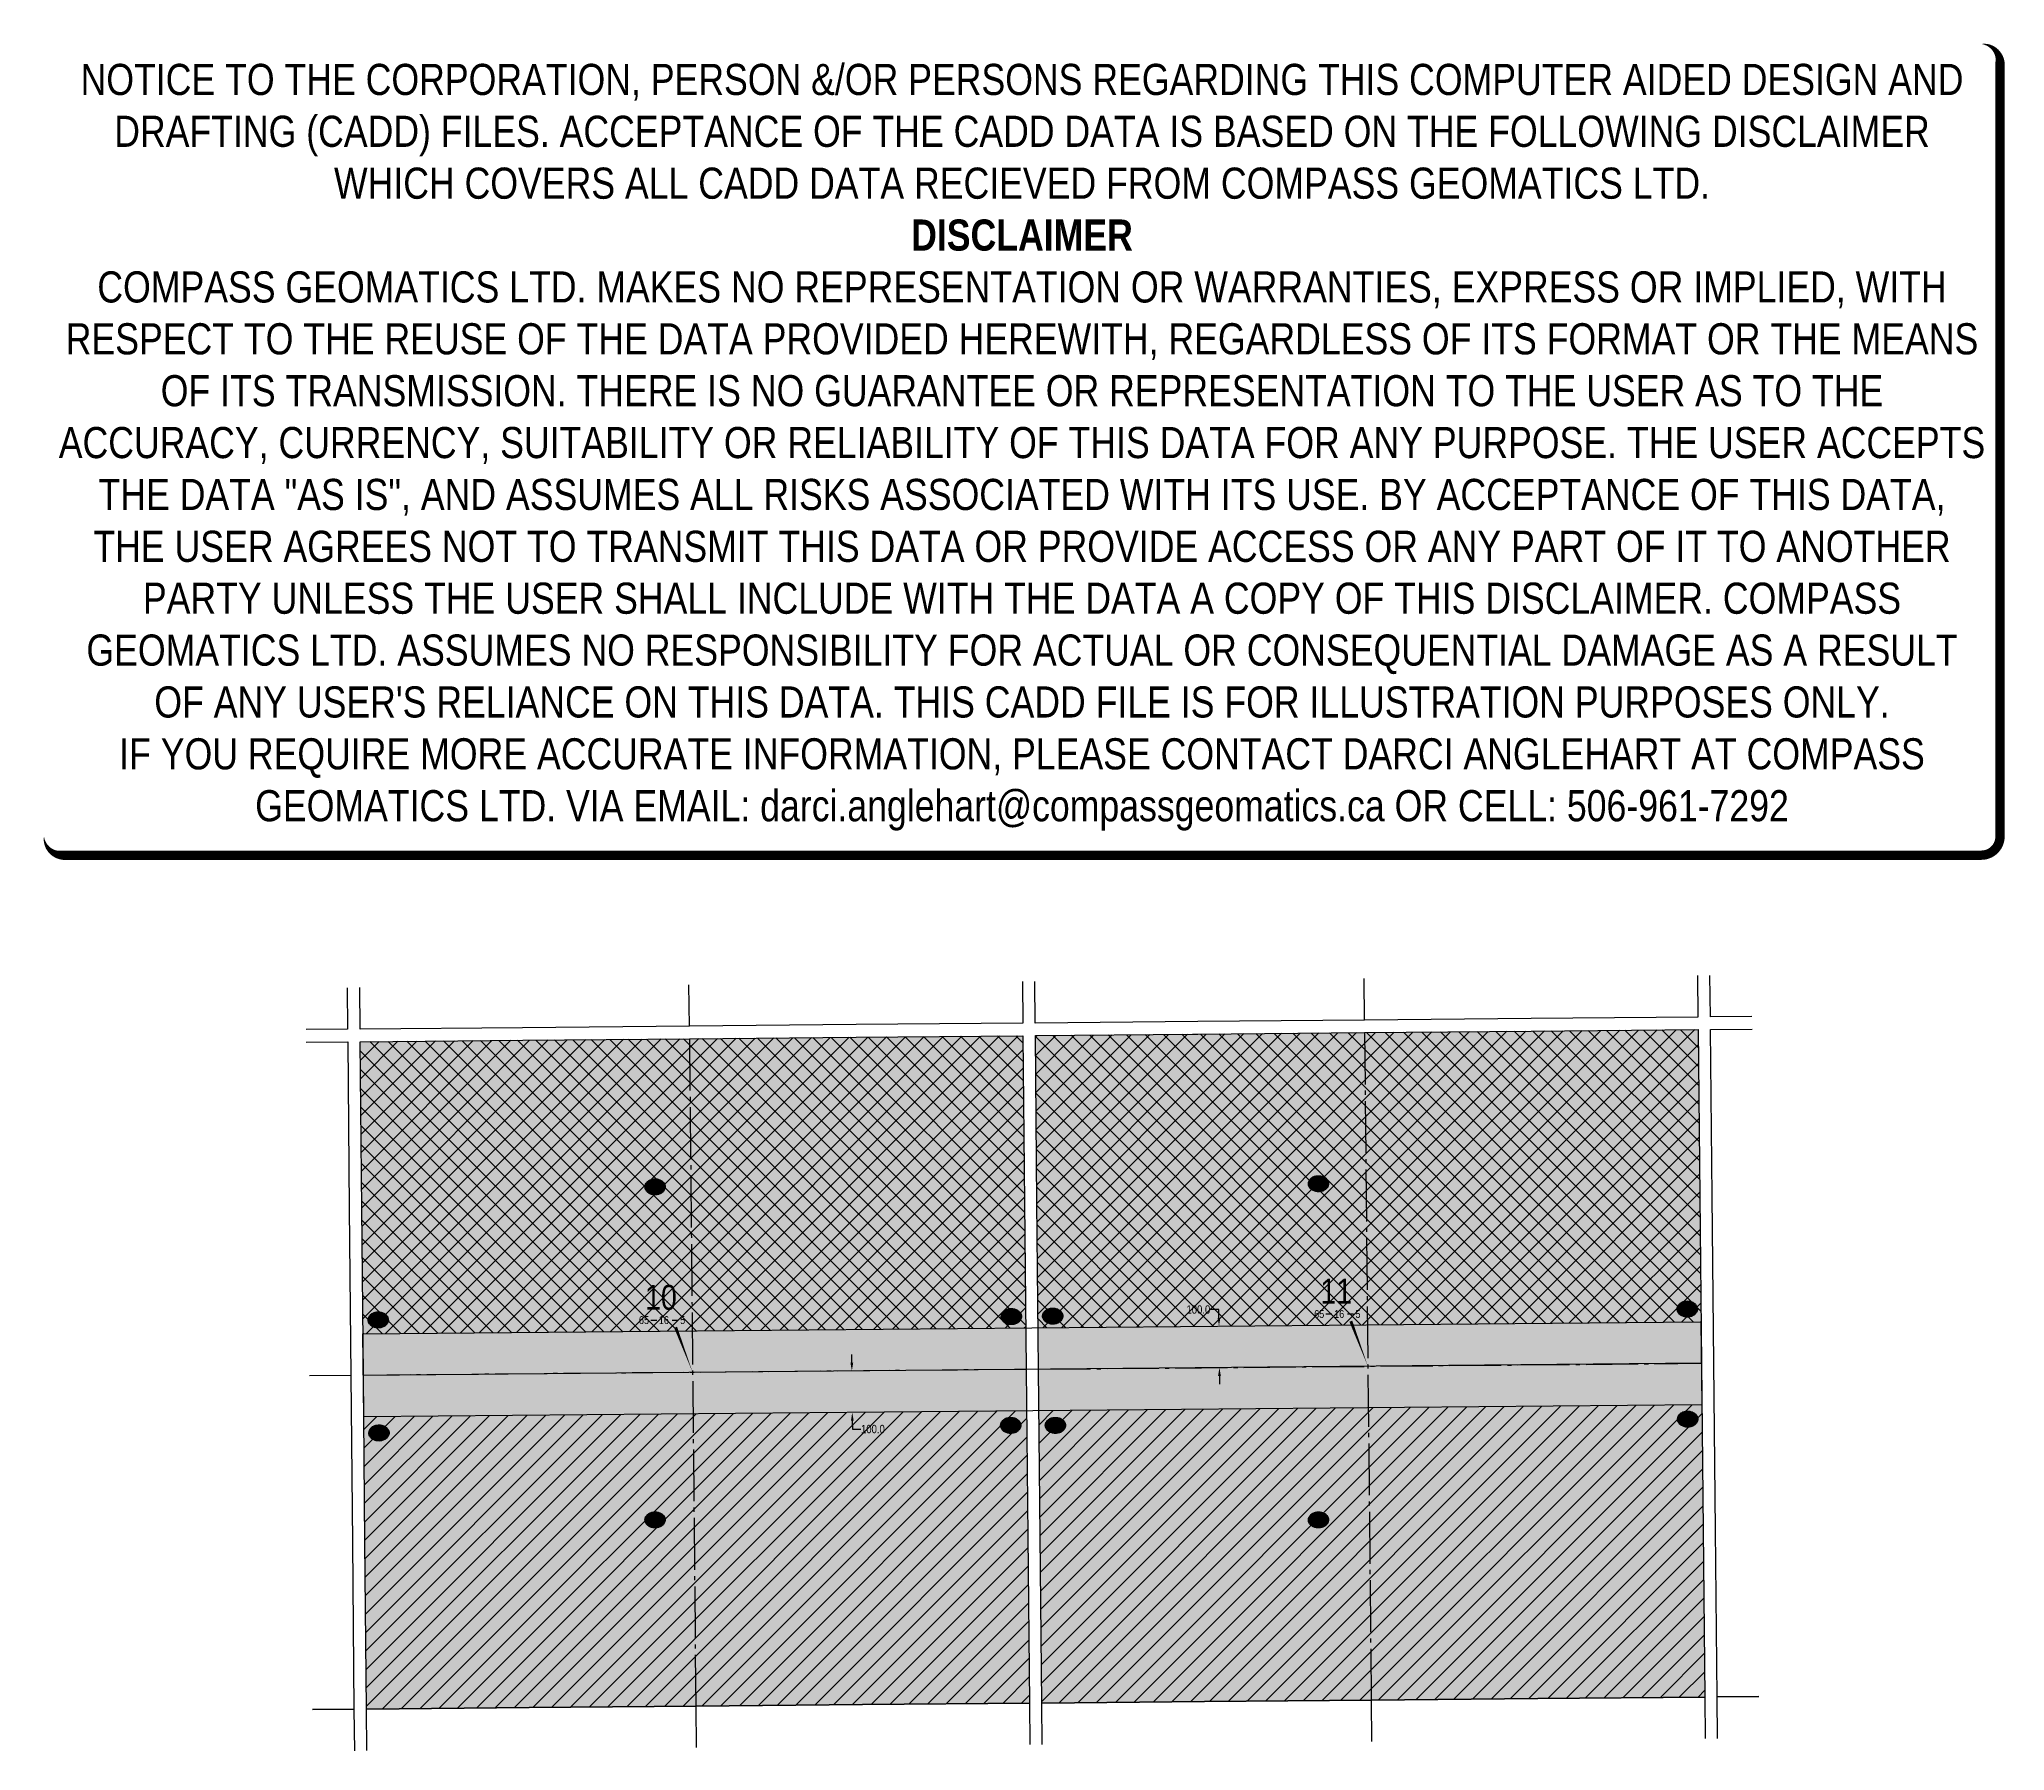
# Model space of a CAD drawing. Extents: x 541532 to 546270, y 6050756 to 6054880.
import ezdxf
from ezdxf.enums import TextEntityAlignment as Align

# ---------------------------------------------------------------- set-up
doc = ezdxf.new("R2010")
doc.units = 0
doc.header["$LTSCALE"] = 5
doc.header["$PDSIZE"] = 0.5
doc.linetypes.add('foc-QUARTERLINE', pattern=[33, 25, -3, 2, -3])
doc.layers.get('Defpoints').update_dxf_attribs({"color": 9})
for name, color, linetype in [('10', 1, 'Continuous'), ('9', 3, 'Continuous'), ('CG-NOTES', 7, 'Continuous'), ('H-CP', 51, 'Continuous'), ('H-MOCL', 111, 'Continuous'), ('L-QSEC', 8, 'foc-QUARTERLINE'), ('L-SEC', 7, 'Continuous'), ('L-SECLBL', 7, 'Continuous'), ('P-BUFFER-H 30m', 51, 'Continuous'), ('P-PROPOSED', 10, 'Continuous'), ('P-TEMP-HUSKY-NO CUT-H', 104, 'Continuous'), ('P-TXT', 4, 'Continuous')]:
    doc.layers.add(name, color=color, linetype=linetype)
doc.layers.add('DISCLAIMER', color=7, linetype='Continuous', plot=False)
doc.styles.add('80', font='ARIALN.TTF', dxfattribs={"height": 10})
doc.styles.add('80CG', font='ARIALN.TTF', dxfattribs={"height": 10})
doc.styles.add('80L', font='ARIALN.TTF', dxfattribs={"height": 10})
doc.styles.add('BOLD', font='ARIALNB.TTF')
doc.styles.add('SIMPLEX', font='ARIALN.TTF')
doc.dimstyles.new('Compass 5 000', dxfattribs={"dimscale": 5, "dimtxt": 9, "dimasz": 2, "dimexe": 0.2, "dimexo": 0.0625, "dimgap": 0.5, "dimtad": 0, "dimtih": 1, "dimtoh": 1, "dimzin": 0, "dimdsep": 46, "dimtxsty": '80CG', "dimcen": 0.1, "dimse1": 1, "dimse2": 1, "dimclrd": 256, "dimclrt": 256, "dimaunit": 1, "dimadec": 4, "dimazin": 0, "dimtfac": 0.06, "dimtofl": 0, "dimtmove": 0, "dimatfit": 1, "dimfxl": 0.2, "dimtolj": 1, "dimtzin": 0, "dimlwd": -1, "dimarcsym": 0})
pattern_1 = [(45, (0, 6159.294), (-22.4506403, 22.4506403), [])]
pattern_2 = [(45, (0, 6159.294), (-22.4506403, 22.4506403), []), (135, (0, 6159.294), (-22.4506403, -22.4506403), [])]

# ---------------------------------------------------------------- blocks, each defined once
blk = doc.blocks.new('L-SECLBL')
at = {"layer": '9', "color": 7}
for p, q in [((-5.1, -27.8), (-12.3, -27.8)), ((20.7, -27.8), (13.5, -27.8))]:
    blk.add_line(p, q, dxfattribs=at)
at = {"layer": '10', "color": 2, "style": 'SIMPLEX'}
blk.add_attdef('SEC', text='', height=30, dxfattribs=at).set_placement((0, 0), align=Align.MIDDLE)
at = {"layer": '10', "color": 5, "style": '80L'}
blk.add_attdef('TWP', text='', height=9.5, dxfattribs=at).set_placement((-14.4, -27.4), align=Align.MIDDLE_RIGHT)
blk.add_attdef('RGE', text='', height=9.5, dxfattribs=at).set_placement((3.6, -27.4), align=Align.MIDDLE_CENTER)
blk.add_attdef('MER', text='', height=9.5, dxfattribs=at).set_placement((23.2, -27.4), align=Align.MIDDLE_LEFT)
blk = doc.blocks.new('Route_Letters')
h = blk.add_hatch(color=255)
h.dxf.hatch_style = 1
edge = h.paths.add_edge_path()
edge.add_ellipse((-0.1, 0.5), major_axis=(-12, 0), ratio=0.789318, start_angle=0, end_angle=360)
at = {"color": 5}
blk.add_open_spline([(-12.3, 0.5), (-12.3, -0.3), (-12.2, -1), (-11.7, -2.8), (-11.1, -3.9), (-9.6, -5.8), (-8.5, -6.7), (-6.2, -8), (-4.9, -8.5), (-2.1, -9.2), (-0.7, -9.3), (2.2, -9.1), (3.6, -8.8), (6.3, -7.9), (7.5, -7.2), (9.5, -5.6), (10.4, -4.6), (11.6, -2.5), (12, -1.4), (12.2, 0.9), (12, 2.1), (11.2, 4.3), (10.5, 5.4), (8.8, 7.2), (7.7, 8), (5.3, 9.2), (3.9, 9.7), (1.1, 10.2), (-0.4, 10.2), (-3.2, 9.9), (-4.6, 9.6), (-7.2, 8.5), (-8.3, 7.7), (-10.2, 6), (-11, 5), (-12, 2.9), (-12.3, 1.7), (-12.3, 0.5), (-12.3, 0.5), (-12.3, 0.5)], degree=3, knots=[0, 0, 0, 0, 0.219529, 0.219529, 0.575727, 0.575727, 0.931924, 0.931924, 1.288121, 1.288121, 1.644318, 1.644318, 2.000515, 2.000515, 2.356712, 2.356712, 2.712909, 2.712909, 3.069107, 3.069107, 3.425304, 3.425304, 3.781501, 3.781501, 4.137698, 4.137698, 4.493895, 4.493895, 4.850092, 4.850092, 5.20629, 5.20629, 5.562487, 5.562487, 5.918684, 5.918684, 6.274881, 6.274881, 6.283185, 6.283185, 6.283185, 6.283185], dxfattribs=at)
at = {"color": 14, "style": 'BOLD'}
blk.add_attdef('A', text='', height=9.5, dxfattribs=at).set_placement((0.2, 1), align=Align.MIDDLE)
blk = doc.blocks.new('*D439')
at = {"layer": 'Defpoints', "color": 0, "transparency": 16777216}
for p in [(544322.4, 6051778.4), (544376.2, 6051778.9), (544323.3, 6051678.4)]:
    blk.add_point(p, dxfattribs=at)
at = {"layer": 'P-TXT', "transparency": 16777216}
for p, q in [((544375.8, 6051818.9), (544355.8, 6051818.9)), ((544376, 6051798.9), (544375.8, 6051818.9)), ((544377.3, 6051658.9), (544377.4, 6051638.9))]:
    blk.add_line(p, q, dxfattribs=at)
for points in [[(544379.3, 6051798.9), (544372.7, 6051798.9), (544376.2, 6051778.9)], [(544380.6, 6051658.9), (544373.9, 6051658.9), (544377.1, 6051678.9)]]:
    blk.add_solid(points, dxfattribs=at)
at = {"layer": 'P-TXT', "transparency": 16777216, "insert": (544326.4, 6051818.9), "char_height": 10, "attachment_point": 5, "style": '80CG', "bg_fill": 1, "box_fill_scale": 1.1, "bg_fill_color": 51, "bg_fill_transparency": 0}
blk.add_mtext('\\A1;{\\H2x;100.0}', dxfattribs=at)
blk = doc.blocks.new('*D440')
at = {"layer": 'Defpoints', "color": 0, "transparency": 16777216}
for p in [(543478.1, 6051670.8), (543479, 6051570.8), (543492, 6051570.9)]:
    blk.add_point(p, dxfattribs=at)
at = {"layer": 'P-TXT', "transparency": 16777216}
for p, q in [((543491, 6051690.9), (543490.8, 6051710.9)), ((543492.2, 6051550.9), (543492.4, 6051530.8)), ((543492.4, 6051530.8), (543512.4, 6051530.8))]:
    blk.add_line(p, q, dxfattribs=at)
for points in [[(543494.3, 6051690.9), (543487.6, 6051690.9), (543491.1, 6051670.9)], [(543495.5, 6051550.9), (543488.9, 6051550.9), (543492, 6051570.9)]]:
    blk.add_solid(points, dxfattribs=at)
at = {"layer": 'P-TXT', "transparency": 16777216, "insert": (543541.8, 6051530.8), "char_height": 10, "attachment_point": 5, "style": '80CG', "bg_fill": 1, "box_fill_scale": 1.1, "bg_fill_color": 111, "bg_fill_transparency": 0}
blk.add_mtext('\\A1;{\\H2x;100.0}', dxfattribs=at)
blk = doc.blocks.new('Disclaimer_Legal')
at = {"layer": 'DISCLAIMER', "color": 254, "flags": 128}
blk.add_lwpolyline([(-3612.9, -1104.6, 37.5, 37.5, 0), (4096.1, -1104.6, 37.5, 37.5, 0.414214), (4171.1, -1029.6, 37.5, 37.5, 0), (4171.1, 2078.7, 37.5, 0, 0.414214), (4096.1, 2153.7, 0, 0, 0), (-3612.9, 2153.7, 0, 0, 0.414214), (-3687.9, 2078.7, 0, 0, 0), (-3687.9, -1029.6, 0, 37.5, 0.414214)], format="xyseb", close=True, dxfattribs=at)
at = {"layer": 'DISCLAIMER', "color": 254, "insert": (241.6, 533.9), "char_height": 125, "width": 7717.568, "attachment_point": 5, "style": '80'}
blk.add_mtext('NOTICE TO THE CORPORATION, PERSON &/OR PERSONS REGARDING THIS COMPUTER AIDED DESIGN AND DRAFTING (CADD) FILES. ACCEPTANCE OF THE CADD DATA IS BASED ON THE FOLLOWING DISCLAIMER WHICH COVERS ALL CADD DATA RECIEVED FROM COMPASS GEOMATICS LTD.\\P{\\fArial Narrow|b1|i0|c0|p34;DISCLAIMER}\\PCOMPASS GEOMATICS LTD. MAKES NO REPRESENTATION OR WARRANTIES, EXPRESS OR IMPLIED, WITH RESPECT TO THE REUSE OF THE DATA PROVIDED HEREWITH, REGARDLESS OF ITS FORMAT OR THE MEANS OF ITS TRANSMISSION. THERE IS NO GUARANTEE OR REPRESENTATION TO THE USER AS TO THE ACCURACY, CURRENCY, SUITABILITY OR RELIABILITY OF THIS DATA FOR ANY PURPOSE. THE USER ACCEPTS THE DATA "AS IS", AND ASSUMES ALL RISKS ASSOCIATED WITH ITS USE. BY ACCEPTANCE OF THIS DATA, THE USER AGREES NOT TO TRANSMIT THIS DATA OR PROVIDE ACCESS OR ANY PART OF IT TO ANOTHER PARTY UNLESS THE USER SHALL INCLUDE WITH THE DATA A COPY OF THIS DISCLAIMER. COMPASS GEOMATICS LTD. ASSUMES NO RESPONSIBILITY FOR ACTUAL OR CONSEQUENTIAL DAMAGE AS A RESULT OF ANY USER\'S RELIANCE ON THIS DATA. THIS CADD FILE IS FOR ILLUSTRATION PURPOSES ONLY.\\PIF YOU REQUIRE MORE ACCURATE INFORMATION, PLEASE CONTACT DARCI ANGLEHART AT COMPASS GEOMATICS LTD. VIA EMAIL: darci.anglehart@compassgeomatics.ca OR CELL: 506-961-7292', dxfattribs=at)

msp = doc.modelspace()

# ---------------------------------------------------------------- hatches: boundary and pattern name
at = {"layer": 'H-CP'}
h = msp.add_hatch(color=256, dxfattribs=at)
h.dxf.hatch_style = 1
h.paths.add_polyline_path([(542313.422, 6051660.274), (542305.908, 6052464.496), (543903.306, 6052478.966), (543911.107, 6051674.687)])
h = msp.add_hatch(color=256, dxfattribs=at)
h.dxf.hatch_style = 1
h.paths.add_polyline_path([(543933.464, 6052479.238), (543941.266, 6051674.959), (545538.955, 6051689.375), (545530.865, 6052493.71)])
h = msp.add_hatch(color=256, dxfattribs=at)
h.dxf.hatch_style = 1
h.paths.add_polyline_path([(542996.136, 6051810.144), (543069.753, 6051810.144), (543069.753, 6051882.7), (542996.136, 6051882.7)])
h = msp.add_hatch(color=256, dxfattribs=at)
h.dxf.hatch_style = 1
h.paths.add_polyline_path([(543092.481, 6051780.474), (542972.635, 6051780.474), (542972.635, 6051810.144), (543092.481, 6051810.144)])
at = {"layer": 'H-MOCL'}
for points in [[(542313.422, 6051660.274), (542320.936, 6050856.049), (543918.908, 6050870.406), (543911.107, 6051674.687)], [(543941.266, 6051674.959), (543949.067, 6050870.678), (545547.044, 6050885.039), (545538.955, 6051689.375)]]:
    msp.add_hatch(color=256, dxfattribs=at).paths.add_polyline_path(points)
at = {"layer": 'P-BUFFER-H 30m'}
h = msp.add_hatch(color=256, dxfattribs=at)
h.dxf.hatch_style = 1
h.paths.add_polyline_path([(544625.37, 6051824.83), (544691.555, 6051824.83), (544691.555, 6051894.468), (544625.37, 6051894.468)])
h = msp.add_hatch(color=256, dxfattribs=at)
h.dxf.hatch_style = 1
h.paths.add_polyline_path([(544720.327, 6051795.16), (544600.481, 6051795.16), (544600.481, 6051824.83), (544720.327, 6051824.83)])
at = {"layer": 'P-TEMP-HUSKY-NO CUT-H', "ltscale": 4}
h = msp.add_hatch(dxfattribs=at)
h.set_pattern_fill('ANSI37', color=256, scale=10)
h.set_pattern_definition(pattern_2)
h.paths.add_polyline_path([(542305.909, 6052464.498), (542312.488, 6051760.27), (543910.137, 6051774.684), (543903.306, 6052478.965)])
h = msp.add_hatch(dxfattribs=at)
h.set_pattern_fill('ANSI37', color=256, scale=10)
h.set_pattern_definition(pattern_2)
h.paths.add_polyline_path([(543933.464, 6052479.238), (543940.296, 6051774.956), (545537.949, 6051789.37), (545530.865, 6052493.71)])
h = msp.add_hatch(dxfattribs=at)
h.set_pattern_fill('ANSI31', color=256, scale=10)
h.set_pattern_definition(pattern_1)
h.paths.add_polyline_path([(542314.357, 6051560.279), (542320.936, 6050856.049), (543918.908, 6050870.406), (543912.077, 6051574.693)])
h = msp.add_hatch(dxfattribs=at)
h.set_pattern_fill('ANSI31', color=256, scale=10)
h.set_pattern_definition(pattern_1)
h.paths.add_polyline_path([(543942.236, 6051574.965), (543949.066, 6050870.677), (545547.044, 6050885.038), (545539.96, 6051589.38)])

# ---------------------------------------------------------------- linework, layer by layer
at = {"layer": 'L-QSEC', "flags": 128}
for points in [[(543099.294, 6052501.84), (543098.341, 6052601.84)], [(544726.84, 6052516.585), (544725.852, 6052616.583)], [(543099.58, 6052471.682), (543114.895, 6050863.179)], [(544727.138, 6052486.428), (544743.029, 6050877.812)], [(542283.264, 6051660.003), (542183.268, 6051659.101)], [(543911.107, 6051674.687), (542313.422, 6051660.274)], [(543941.266, 6051674.959), (545538.955, 6051689.375)], [(543114.895, 6050863.179), (543115.847, 6050763.192)], [(544743.029, 6050877.812), (544744.017, 6050777.811)]]:
    msp.add_lwpolyline(points, dxfattribs=at)
at = {"layer": 'L-SEC'}
for points in [[(542274.535, 6052594.378), (542275.469, 6052494.382), (542175.473, 6052493.477)], [(543902.044, 6052609.12), (543903.014, 6052509.124), (543501.153, 6052505.482), (543099.294, 6052501.84), (542697.428, 6052498.202), (542305.626, 6052494.655), (542304.692, 6052594.651)], [(545529.556, 6052623.863), (545530.562, 6052523.868), (545128.701, 6052520.226), (544726.84, 6052516.585), (544324.975, 6052512.945), (543933.171, 6052509.398), (543932.201, 6052609.393)], [(545660.718, 6052524.934), (545560.72, 6052524.115), (545559.714, 6052624.136)], [(542175.755, 6052463.318), (542275.75, 6052464.224), (542279.507, 6052062.114), (542283.264, 6051660.003), (542287.021, 6051257.892), (542290.778, 6050855.779), (542190.782, 6050854.881)], [(545677.199, 6050886.15), (545577.203, 6050885.295), (545573.159, 6051287.463), (545569.114, 6051689.627), (545565.069, 6052091.793), (545561.024, 6052493.957), (545661.021, 6052494.776)], [(543950.037, 6050770.682), (543949.066, 6050870.677), (544341.017, 6050874.199), (544743.029, 6050877.812), (545145.036, 6050881.425), (545547.044, 6050885.038), (545548.05, 6050785.029)], [(545578.208, 6050785.3), (545577.203, 6050885.295), (545677.199, 6050886.15)], [(542190.782, 6050854.881), (542290.778, 6050855.779), (542291.712, 6050755.793)], [(542321.87, 6050756.063), (542320.936, 6050856.049), (542712.883, 6050859.568), (543114.895, 6050863.179), (543516.901, 6050866.793), (543918.908, 6050870.406), (543919.878, 6050770.411)]]:
    msp.add_lwpolyline(points, dxfattribs=at)
for points in [[(543915.008, 6051272.547), (543918.908, 6050870.406), (543516.901, 6050866.793), (543114.895, 6050863.179), (542712.883, 6050859.568), (542320.936, 6050856.049), (542317.18, 6051258.163), (542313.422, 6051660.274), (542309.666, 6052062.388), (542305.908, 6052464.496), (542697.713, 6052468.044), (543099.58, 6052471.682), (543501.443, 6052475.324), (543903.306, 6052478.965), (543907.207, 6052076.826), (543911.107, 6051674.687), (543915.008, 6051272.547)], [(545543, 6051287.207), (545547.044, 6050885.038), (545145.036, 6050881.425), (544743.029, 6050877.812), (544341.017, 6050874.199), (543949.066, 6050870.677), (543945.166, 6051272.819), (543941.266, 6051674.959), (543937.366, 6052077.1), (543933.464, 6052479.238), (544312.097, 6052482.651), (544325.271, 6052482.771), (544727.138, 6052486.428), (545129.002, 6052490.068), (545530.865, 6052493.71), (545534.911, 6052091.542), (545538.955, 6051689.375), (545543, 6051287.207)]]:
    msp.add_lwpolyline(points, close=True, dxfattribs=at)
at = {"layer": 'L-SECLBL', "flags": 128}
for points in [[(544735.083, 6051682.122, 0, 7.5, 0), (544693.941, 6051790.896, 0, 0, 0)], [(543107.237, 6051667.436, 0, 7.5, 0), (543066.095, 6051776.21, 0, 0, 0)]]:
    msp.add_lwpolyline(points, format="xyseb", dxfattribs=at)
at = {"layer": 'P-PROPOSED', "flags": 128}
msp.add_lwpolyline([(545539.96, 6051589.38), (542314.357, 6051560.279), (542312.488, 6051760.27), (545537.949, 6051789.37)], close=True, dxfattribs=at)
at = {"layer": 'P-PROPOSED', "color": 100, "flags": 128}
msp.add_lwpolyline([(545538.955, 6051689.375), (542313.422, 6051660.274)], dxfattribs=at)

# ---------------------------------------------------------------- block references
at = {"layer": 'CG-NOTES', "xscale": 2, "yscale": 2, "zscale": 2}
for p, values in [((543016.941, 6052113.66), {'A': 'A'}), ((544616.167, 6052121.265), {'A': 'C'}), ((545505.137, 6051819.252), {'A': '7'}), ((542349.57, 6051793.03), {'A': '1'}), ((543875.698, 6051800.96), {'A': '3'}), ((543975.483, 6051802.197), {'A': '5'}), ((543874.128, 6051538.78), {'A': '4'}), ((543982.021, 6051538.78), {'A': '6'}), ((545506.027, 6051553.974), {'A': '8'}), ((542351.282, 6051520.556), {'A': '2'}), ((543016.941, 6051311.073), {'A': 'B'}), ((544616.167, 6051311.073), {'A': 'D'})]:
    msp.add_blockref('Route_Letters', p, dxfattribs=at).add_auto_attribs(values)
at = {"layer": 'DISCLAIMER', "xscale": 0.6, "yscale": 0.6, "zscale": 0.6}
msp.add_blockref('Disclaimer_Legal', (543756.243, 6053576.69), dxfattribs=at)
at = {"layer": 'L-SECLBL', "xscale": 2, "yscale": 2, "zscale": 2}
for p, values in [((544658.637, 6051863), {'SEC': '11', 'TWP': '65', 'RGE': '16', 'MER': '5'}), ((543030.791, 6051848.314), {'SEC': '10', 'TWP': '65', 'RGE': '16', 'MER': '5'})]:
    msp.add_blockref('L-SECLBL', p, dxfattribs=at).add_auto_attribs(values)

# ---------------------------------------------------------------- dimensions: what is measured, and where the dimension line sits
at = {"layer": 'P-TXT'}
for base, p1, p2, angle, override, picture, middle in [((544376.184, 6051778.888), (544323.326, 6051678.407), (544322.424, 6051778.403), 90.5169, {"dimasz": 4, "dimtfill": 2, "dimtfillclr": 51}, '*D439', (544326.447, 6051818.887)), ((543492.034, 6051570.903), (543478.147, 6051670.782), (543479.049, 6051570.786), 270.5169, {"dimasz": 4, "dimtfill": 2, "dimtfillclr": 111}, '*D440', (543541.772, 6051530.848))]:
    dim = msp.add_linear_dim(base=base, p1=p1, p2=p2, angle=angle, text='{\\H2x;100.0}', dimstyle='Compass 5 000', override=override, dxfattribs=at)
    dim.commit()
    dim.dimension.update_dxf_attribs({"geometry": picture, "text_midpoint": middle, "dimtype": 161})

doc.saveas('drawing.dxf')
